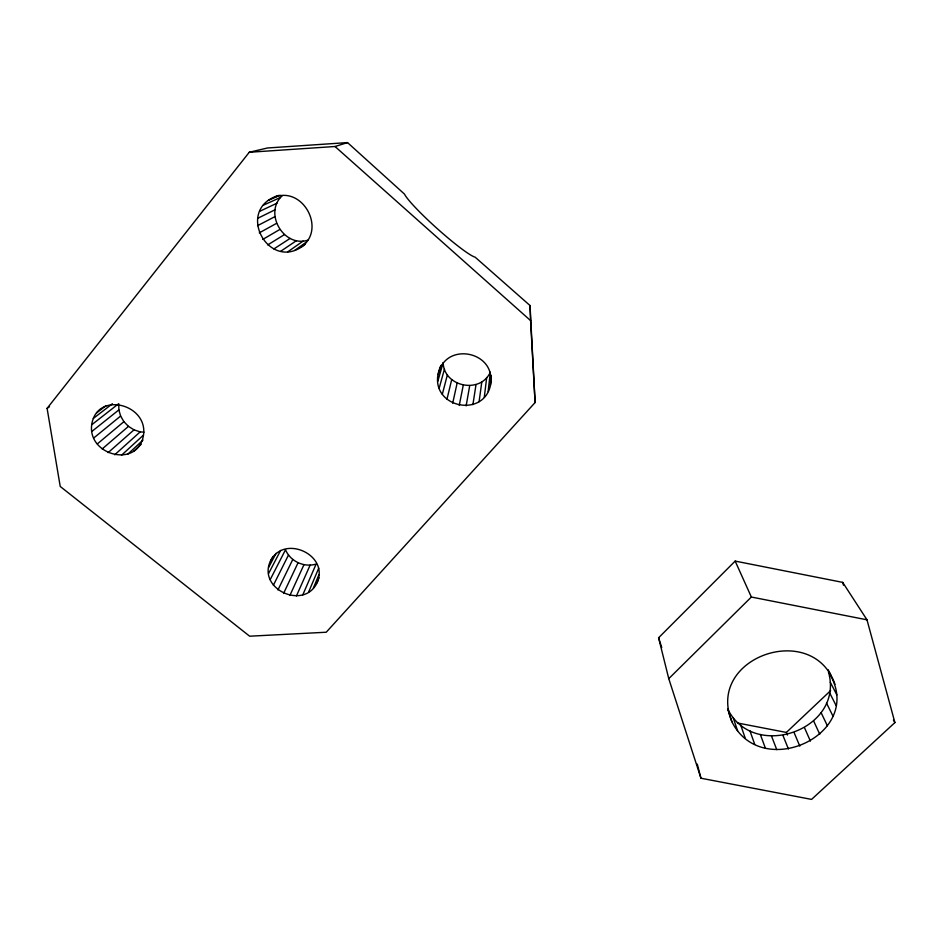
<?xml version="1.0" encoding="UTF-8"?>
<svg xmlns="http://www.w3.org/2000/svg" width="942" height="942" viewBox="0 0 942 942"><rect width="100%" height="100%" fill="white"/><g stroke="black" fill="none" stroke-linecap="round" stroke-linejoin="round"><path stroke-width="1.41" d="M305.396 244.025C269.871 274.617 233.498 209.407 278.491 195.43M318.973 577.717C308.729 614.702 250.913 588.067 273.168 556.369M308.293 240.057C283.836 248.241 263.195 212.939 282.294 195.677M491.312 376.341C492.207 422.958 422.063 408.628 440.632 366.108M731.922 721.784L727.589 708.725C753.117 761.854 844.915 729.897 828.465 671.94C867.382 732.97 762.149 782.59 731.922 721.784C705.169 657.328 812.828 619.918 834.989 684.363M490.382 385.09L491.159 375.387M488.144 391.554L490.311 372.22C480.302 394.321 443.941 386.832 443.152 362.694L437.771 381.404M484.294 397.194L486.696 377.53M479.101 401.657L481.833 381.722M472.908 404.624L476.028 384.524M466.137 405.908L469.693 385.737M459.249 405.425L463.24 385.278M452.702 403.211L457.106 383.194M446.932 399.396L451.701 379.614M91.704 424.783C96.602 390.742 148.094 403.918 143.514 435.051C138.297 468.657 87.524 455.61 91.704 424.783L118.751 403.635M442.328 394.262L447.391 374.786M439.196 388.116L444.483 369.005M438.16 374.551L441.127 365.284M316.795 582.957C330.324 555.109 283.306 533.478 270.495 561.397M313.356 588.079L318.867 574.867M308.587 592.129L318.726 568.167M302.818 594.802L316.123 564.058C304.16 567.79 290.277 561.373 285.508 549.751L270.177 579.671M296.436 595.956L310.118 565.141M289.865 595.497L303.96 564.705M283.566 593.448L298.037 562.786M277.937 589.963L292.762 559.489M273.368 585.265L288.488 555.038M268.576 573.548L280.669 550.387M268.682 567.32L276.077 553.331M440.326 368.039C450.9 344.148 490.229 352.226 490.853 378.237M47.1 408.357L249.265 152.263L267.469 147.988L347.527 142.595L404.459 194.076A48.69 5.11 41.9 0 0 437.806 229.13A48.69 5.11 41.9 0 0 475.168 257.201L530.028 305.538L535.091 402.552L326.226 632.235L249.642 636.203L60.217 486.449L47.1 408.357L49.49 406.744M658.599 637.781L735.16 561.091L842.701 582.38L866.981 619.812L894.9 722.585L811.568 799.405L700.942 778.222L668.761 678.664L658.599 637.781L661.755 647.578M668.761 678.664L751.363 597.028L866.981 619.812M737.386 722.973L786.358 732.44L830.632 690.616M133.811 451.136L141.194 444.235M127.994 454.009L142.984 440.102M300.945 247.228C326.603 230.013 303.406 186.116 274.711 197.09M121.494 455.257L143.372 435.192M114.724 454.786L140.158 431.883L143.973 432.154M108.153 452.619L134.011 429.858L140.158 431.883M102.219 448.922L128.465 426.373L134.011 429.858M97.32 443.918L123.897 421.663L120.623 416.046L118.869 409.9L118.774 404.883M93.788 437.959L120.623 416.046M91.869 431.436L118.869 409.9M93.305 418.46L112.416 403.741M96.579 412.914L105.904 405.79M294.705 250.419L306.15 242.247M287.793 251.808L303.112 241.105M280.681 251.314L296.471 240.646M273.839 248.959L290.089 238.432M267.728 244.908L284.39 234.64M262.771 239.421L279.774 229.495M259.285 232.862L276.548 223.36M257.531 225.68L274.934 216.636M257.637 218.344L275.052 209.772M259.58 211.373L276.889 203.248M263.265 205.238L280.351 197.502M268.423 200.363L280.033 195.23M249.265 152.263L335.011 146.505L347.527 142.595M335.011 146.505L530.582 320.586L535.091 402.552M123.897 421.663L128.465 426.373M893.428 720.088L894.9 722.585M828.053 669.656L830.632 674.554M830.302 682.267L836.849 694.89M829.631 692.829L836.155 705.629M826.511 703.097L832.94 716.085M821.083 712.611L827.382 725.764M813.617 720.936L819.752 734.242M735.16 561.091L751.363 597.028M804.492 727.707L810.414 741.118M794.106 732.617L799.805 746.111M786.358 732.44L787.441 735.066M782.955 735.455L788.419 748.996M771.522 736.091L776.75 749.644M760.347 734.513L765.328 748.03M749.914 730.768L754.683 744.227M740.706 725.046L745.299 738.398M733.159 717.592L737.586 730.815M842.701 582.38L843.467 585.182M697.268 764.068L700.942 778.222M530.028 305.538L530.582 320.586"/></g></svg>
